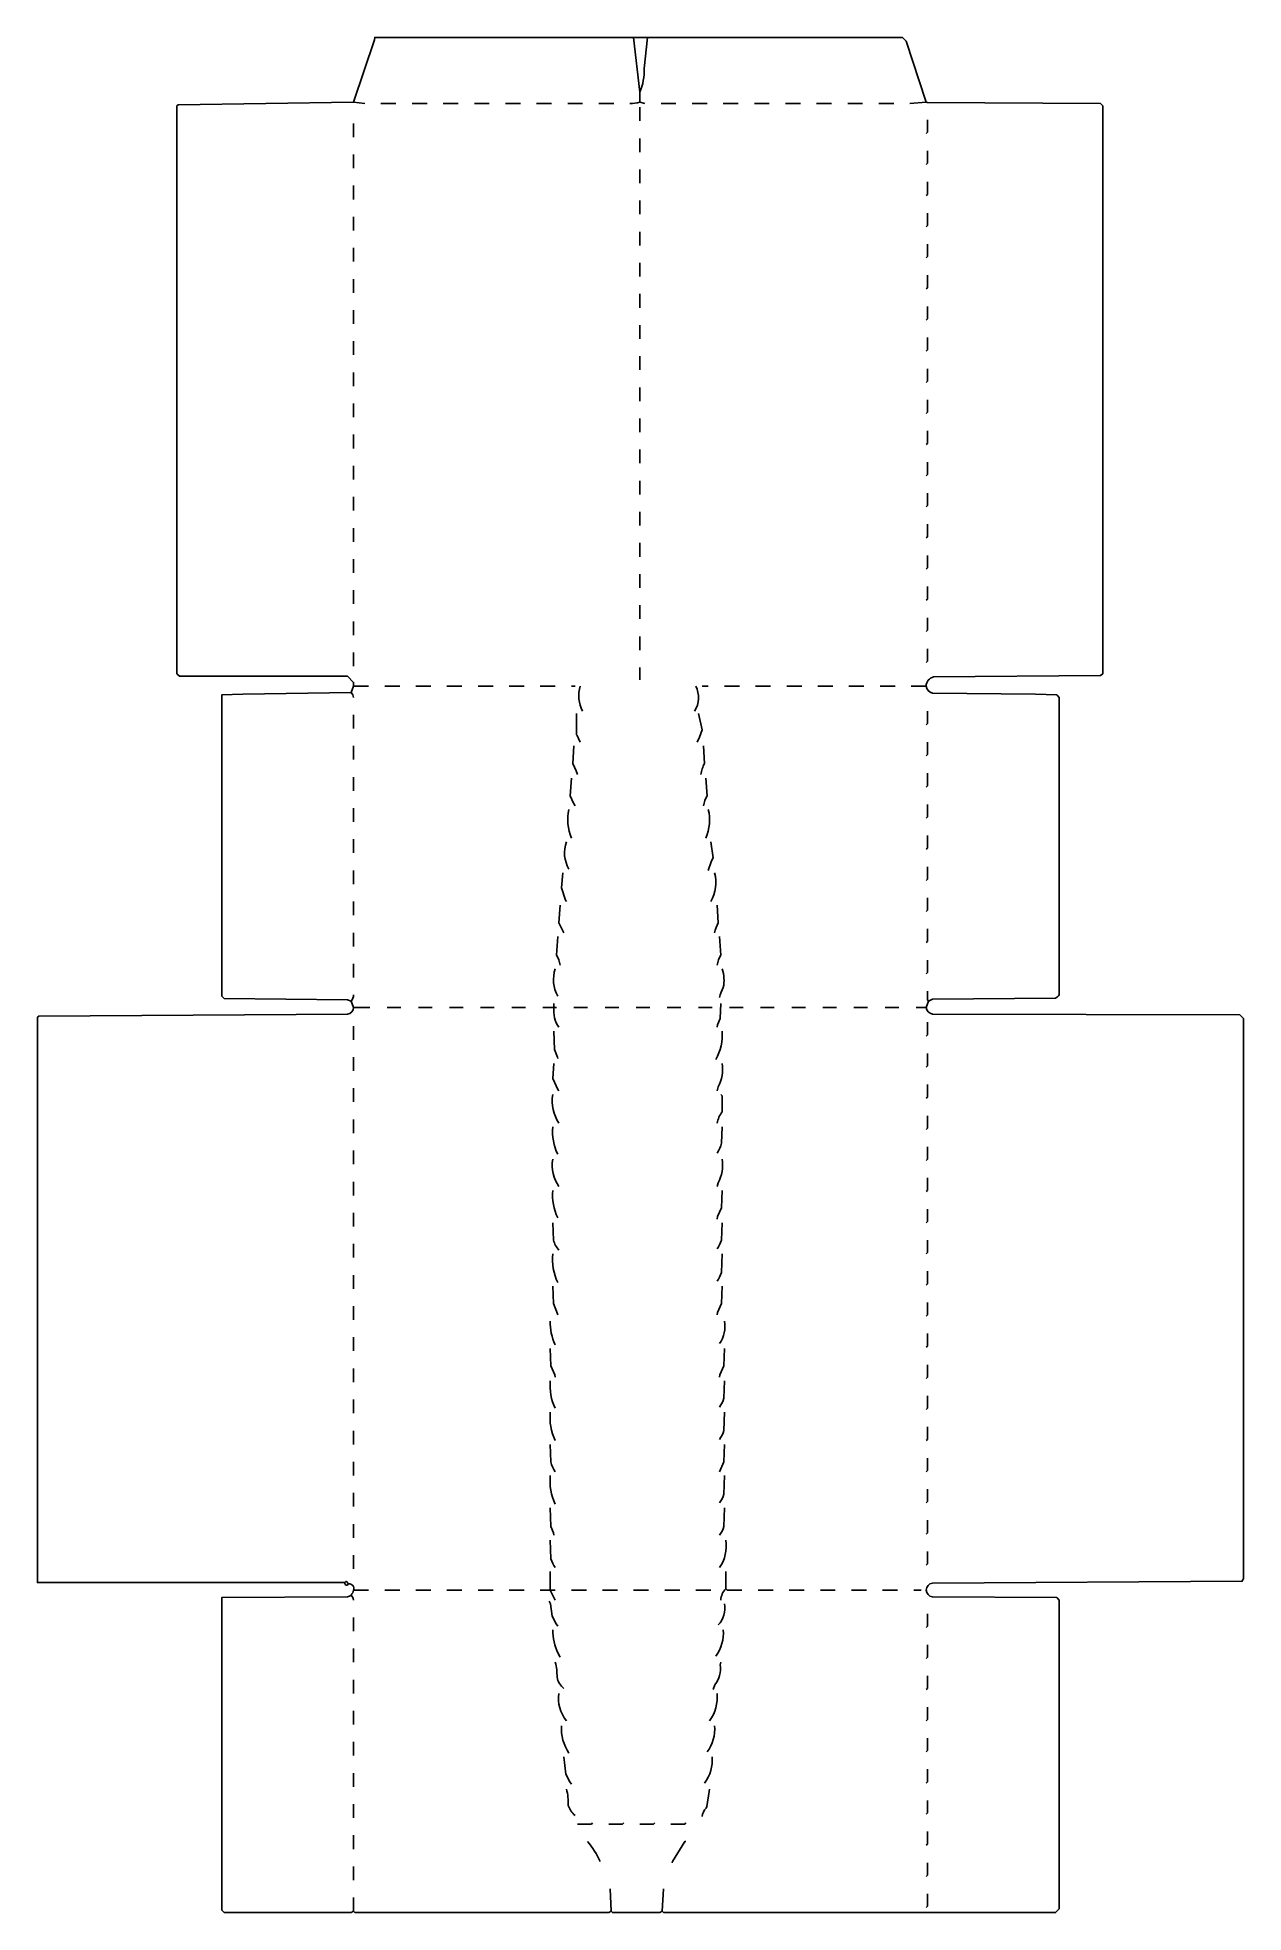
# Model space of a CAD drawing. Extents: x 50 to 1019, y 78 to 1584.
import ezdxf

# ---------------------------------------------------------------- set-up
doc = ezdxf.new("R2010")
doc.units = 0
doc.layers.get('0').update_dxf_attribs({"linetype": 'CONTINUOUS'})

msp = doc.modelspace()

# ---------------------------------------------------------------- linework, layer by layer
at = {"color": 250, "linetype": 'CONTINUOUS'}
for points in [[(304, 1532), (320.7, 1582.1), (321, 1584), (745, 1584), (748, 1581), (763.8, 1532.9), (764, 1532)], [(534, 1532), (534, 1540), (529, 1584)], [(302, 1058), (304, 1063), (304, 1066), (299, 1071), (164, 1071), (162, 1073), (162, 1529), (163, 1530), (304, 1532), (313, 1531)], [(326, 1531), (338, 1531)], [(351, 1531), (363, 1531)], [(376, 1531), (388, 1531)], [(401, 1531), (413, 1531)], [(426, 1531), (438, 1531)], [(451, 1531), (463, 1531)], [(476, 1531), (488, 1531)], [(501, 1531), (513, 1531)], [(534, 1517), (534, 1528)], [(551, 1531), (563, 1531)], [(576, 1531), (588, 1531)], [(601, 1531), (613, 1531)], [(626, 1531), (638, 1531)], [(651, 1531), (663, 1531)], [(676, 1531), (688, 1531)], [(701, 1531), (713, 1531)], [(726, 1531), (738, 1531)], [(534, 1492), (534, 1503)], [(534, 1467), (534, 1478)], [(534, 1442), (534, 1453)], [(534, 1417), (534, 1428)], [(534, 1392), (534, 1403)], [(534, 1367), (534, 1378)], [(534, 1342), (534, 1353)], [(534, 1317), (534, 1328)], [(534, 1292), (534, 1303)], [(534, 1267), (534, 1278)], [(534, 1242), (534, 1253)], [(534, 1217), (534, 1228)], [(534, 1192), (534, 1203)], [(534, 1167), (534, 1178)], [(534, 1142), (534, 1153)], [(534, 1117), (534, 1128)], [(534, 1092), (534, 1103)], [(534, 1068), (534, 1078)], [(304, 1063), (316, 1063)], [(329, 1063), (341, 1063)], [(354, 1063), (366, 1063)], [(379, 1063), (391, 1063)], [(404, 1063), (416, 1063)], [(429, 1063), (441, 1063)], [(454, 1063), (466, 1063)], [(479, 1063), (482, 1063)], [(584, 1063), (589, 1063)], [(602, 1063), (614, 1063)], [(627, 1063), (639, 1063)], [(652, 1063), (664, 1063)], [(677, 1063), (689, 1063)], [(702, 1063), (714, 1063)], [(727, 1063), (739, 1063)], [(752, 1063), (764, 1063)], [(580, 1018), (581.8, 1022.1), (584, 1028), (581, 1041)], [(484, 992), (482.7, 994.9), (480, 1001), (481, 1015)], [(482, 967), (480.8, 968.9), (478, 975), (479, 989)], [(475, 890), (474.3, 891.1), (471, 901), (472, 913)], [(473, 865), (471.8, 866.9), (469, 873), (470, 887)], [(304, 805), (317, 805)], [(331, 805), (342, 805)], [(356, 805), (367, 805)], [(381, 805), (392, 805)], [(406, 805), (417, 805)], [(431, 805), (442, 805)], [(456, 805), (465, 805), (467, 805)], [(481, 805), (492, 805)], [(506, 805), (517, 805)], [(531, 805), (542, 805)], [(556, 805), (567, 805)], [(581, 805), (592, 805)], [(596, 789), (596.3, 790.9), (598.541176, 796.035294), (599, 808)], [(606, 805), (617, 805)], [(631, 805), (642, 805)], [(656, 805), (667, 805)], [(681, 805), (692, 805)], [(706, 805), (717, 805)], [(731, 805), (742, 805)], [(756, 805), (764, 805)], [(596, 635), (596.3, 636.9), (599.535398, 644.030973), (600, 658)], [(468, 558), (467.8, 558.9), (464.464602, 567.030973), (464, 581)], [(596, 558), (596.3, 559.9), (599.535398, 567.030973), (600, 581)], [(466, 508), (465.7, 509.9), (462.464602, 517.030973), (462, 531)], [(598, 508), (598.3, 509.9), (601.535398, 517.030973), (602, 531)], [(598, 432), (601.535398, 440.030973), (602, 454)], [(304, 337), (316, 337)], [(329, 337), (341, 337)], [(354, 337), (366, 337)], [(379, 337), (391, 337)], [(404, 337), (416, 337)], [(429, 337), (441, 337)], [(454, 337), (462, 337), (466, 337)], [(479, 337), (491, 337)], [(504, 337), (516, 337)], [(529, 337), (541, 337)], [(554, 337), (566, 337)], [(579, 337), (591, 337)], [(616, 337), (604, 337), (603, 338)], [(629, 337), (641, 337)], [(654, 337), (666, 337)], [(679, 337), (691, 337)], [(704, 337), (716, 337)], [(729, 337), (741, 337)], [(754, 337), (760, 337)], [(468, 308), (466.769231, 309.846154), (463.45082, 316.040984), (462.189189, 325.864865), (461, 328)], [(479, 181), (477.8, 182.9), (474.445545, 189.044554), (473, 203)], [(560, 118), (560.2, 118.9), (570, 135), (571, 135)], [(511, 79), (510, 97)]]:
    msp.add_lwpolyline(points, dxfattribs=at)
for points in [[(534, 1540, 0.104074), (537.569231, 1559.053846), (540, 1584)], [(304, 1054, 0.120666), (302, 1058), (214.973846, 1056.470769), (198, 1056), (198, 814), (200, 812), (298.980598, 811.020186), (302, 810), (304, 805, -0.353552), (298.997992, 799.497976), (51, 798), (50, 797), (50, 343), (297, 343), (298, 344), (300, 342, -0.542686), (304, 337, -0.120666), (302, 333, -0.141233), (298.995147, 331.49505), (198, 331), (198, 80), (200, 78), (302, 78), (304, 79), (305, 78), (509, 78), (511, 79), (512, 78), (550, 78), (552, 79), (553, 78), (868, 78), (871, 81), (871, 329), (869, 331), (769.004901, 331.495001, -0.888407), (769.001992, 342.502008), (1017.991968, 343.999935), (1018.3, 344.9), (1019, 346), (1019, 796), (1016, 799), (769.002008, 799.497976, -0.319139), (764, 805), (766, 810), (769.00495, 811.505049), (867.99505, 812.494951, 0.113356), (871, 815), (871, 1054), (869, 1056), (851.994119, 1056.506022), (769.005881, 1057.493978, -0.318661), (764, 1063, -0.33122), (770.003676, 1070.503731), (903.996324, 1071.496269), (906, 1073), (906, 1529), (904, 1531), (764.9, 1531.8), (764, 1532), (751, 1531)], [(526, 1531, 0.078333), (534, 1532), (538, 1531)], [(488, 1043, -0.19716), (486, 1063)], [(578, 1043, 0.257125), (579, 1063)], [(486, 1018), (484.7, 1020.9, 0.089945), (483, 1024), (483, 1041)], [(583, 992, -0.094711), (586, 1001), (585, 1015)], [(585, 967, -0.066665), (588, 975), (587, 989)], [(479, 941, -0.159772), (477, 964)], [(587, 941, 0.159772), (589, 964)], [(477, 916, -0.225205), (475, 938)], [(589, 915), (591.3, 921.9, -0.089945), (593, 925), (591, 938)], [(591, 890, 0.202521), (594, 913)], [(594, 865, -0.066665), (597, 873), (596, 887)], [(470, 839, 0.066665), (467, 847), (468, 862)], [(596, 839, -0.066665), (599, 847), (598, 862)], [(468, 814, -0.209988), (466, 836)], [(598, 813, -0.066665), (601, 821, 0.145114), (600, 836)], [(469, 789, -0.193525), (465, 805), (465, 808)], [(469, 712, -0.196348), (464, 735)], [(596, 712, -0.099319), (600, 721), (600, 734), (599, 735)], [(468, 687, -0.133612), (464, 709)], [(596, 688, 0.106881), (599.538071, 696.032995), (600, 709)], [(469, 661, -0.202544), (464, 683)], [(596, 661), (596.8, 664.1, 0.177999), (600, 683)], [(468, 636, -0.135675), (464, 658)], [(469, 610, -0.102686), (464.464602, 618.030973), (464, 632)], [(596, 611, 0.070288), (599.535398, 618.030973), (600, 632)], [(468, 584, -0.139236), (464, 607)], [(596, 585, 0.070522), (599.533074, 592.029183), (600, 607)], [(466, 534, -0.122128), (462, 553)], [(598, 535, 0.203752), (602, 553)], [(466, 483, -0.135675), (462, 505)], [(598, 484, 0.070288), (601.535398, 491.030973), (602, 505)], [(466, 457, -0.139236), (462, 480)], [(598, 458, 0.070522), (601.533074, 465.029183), (602, 480)], [(466, 432, -0.107102), (462.464602, 440.030973), (462, 454)], [(466, 406, -0.139236), (462, 429)], [(598, 407, 0.070522), (601.533074, 414.029183), (602, 429)], [(598, 381, 0.070522), (601.533074, 388.029183), (602, 403)], [(304, 329, 0.120666), (302, 333)], [(597, 309, 0.240935), (602, 326)], [(470, 283), (468.230769, 286.153846, -0.117648), (464, 305)], [(595, 284, 0.187823), (601, 305)], [(473, 258, -0.192895), (467.45082, 267.040984, 0.071422), (466, 279)], [(593, 257), (594.2, 260.9, 0.210779), (598.45082, 276.959016), (599, 279)], [(475, 232, -0.216681), (469, 254)], [(590, 232, 0.18672), (596, 254)], [(477, 206, -0.16116), (471, 228)], [(588, 207, 0.188486), (594, 228)], [(586, 182, 0.187983), (592, 203)], [(482, 156, -0.157363), (476.455172, 164.037931, 0.075442), (475, 177)], [(584, 155, -0.142215), (587.2, 161.9), (587.8, 163.1), (589.7, 175.1), (590, 177)], [(502, 119, 0.067289), (492, 135)]]:
    msp.add_lwpolyline(points, format="xyb", dxfattribs=at)
at = {"color": 251, "linetype": 'CONTINUOUS'}
for points in [[(304, 1504), (304, 1515)], [(304, 1479), (304, 1490)], [(304, 1454), (304, 1465)], [(304, 1429), (304, 1440)], [(304, 1404), (304, 1415)], [(304, 1379), (304, 1390)], [(304, 1354), (304, 1365)], [(304, 1329), (304, 1340)], [(304, 1304), (304, 1315)], [(304, 1279), (304, 1290)], [(304, 1254), (304, 1265)], [(304, 1229), (304, 1240)], [(304, 1204), (304, 1215)], [(304, 1179), (304, 1190)], [(304, 1154), (304, 1165)], [(304, 1129), (304, 1140)], [(304, 1104), (304, 1115)], [(304, 1079), (304, 1090)], [(304, 1029), (304, 1040)], [(304, 1004), (304, 1015)], [(304, 979), (304, 990)], [(304, 954), (304, 965)], [(304, 929), (304, 940)], [(304, 904), (304, 915)], [(304, 879), (304, 890)], [(304, 854), (304, 865)], [(304, 829), (304, 840)], [(766, 810), (765, 811), (765, 818)], [(304, 779), (304, 790)], [(468, 764), (467.8, 764.9), (465.466926, 771.029183), (465, 786)], [(304, 754), (304, 765)], [(304, 729), (304, 740)], [(304, 704), (304, 715)], [(304, 679), (304, 690)], [(304, 654), (304, 665)], [(304, 629), (304, 640)], [(304, 604), (304, 615)], [(304, 579), (304, 590)], [(304, 554), (304, 565)], [(304, 529), (304, 540)], [(304, 504), (304, 515)], [(304, 479), (304, 490)], [(304, 454), (304, 465)], [(304, 429), (304, 440)], [(304, 404), (304, 415)], [(465, 381), (464.7, 382.9), (462.466926, 388.029183), (462, 403)], [(304, 379), (304, 390)], [(304, 354), (304, 365)], [(466, 329), (462, 337), (462, 352)], [(304, 304), (304, 315)], [(304, 279), (304, 290)], [(304, 254), (304, 265)], [(304, 229), (304, 240)], [(304, 204), (304, 215)], [(304, 179), (304, 190)], [(304, 154), (304, 165)], [(304, 129), (304, 140)], [(304, 104), (304, 115)], [(552, 79), (553, 97)], [(304, 79), (304, 90)]]:
    msp.add_lwpolyline(points, dxfattribs=at)
at = {"color": 252, "linetype": 'CONTINUOUS'}
for points in [[(764, 1507), (765, 1508), (765, 1518)], [(764, 1482), (765, 1483), (765, 1493)], [(764, 1457), (765, 1458), (765, 1468)], [(764, 1432), (765, 1433), (765, 1443)], [(764, 1407), (765, 1408), (765, 1418)], [(764, 1382), (765, 1383), (765, 1393)], [(764, 1357), (765, 1358), (765, 1368)], [(764, 1332), (765, 1333), (765, 1343)], [(764, 1307), (765, 1308), (765, 1318)], [(764, 1282), (765, 1283), (765, 1293)], [(764, 1257), (765, 1258), (765, 1268)], [(764, 1232), (765, 1233), (765, 1243)], [(764, 1207), (765, 1208), (765, 1218)], [(764, 1182), (765, 1183), (765, 1193)], [(764, 1157), (765, 1158), (765, 1168)], [(764, 1132), (765, 1133), (765, 1143)], [(764, 1107), (765, 1108), (765, 1118)], [(764, 1082), (765, 1083), (765, 1093)], [(764, 1032), (765, 1033), (765, 1043)], [(764, 1007), (765, 1008), (765, 1018)], [(764, 982), (765, 983), (765, 993)], [(764, 957), (765, 958), (765, 968)], [(764, 932), (765, 933), (765, 943)], [(764, 907), (765, 908), (765, 918)], [(764, 882), (765, 883), (765, 893)], [(764, 857), (765, 858), (765, 868)], [(764, 832), (765, 833), (765, 843)], [(764, 782), (765, 783), (765, 793)], [(764, 757), (765, 758), (765, 768)], [(764, 732), (765, 733), (765, 743)], [(764, 707), (765, 708), (765, 718)], [(764, 682), (765, 683), (765, 693)], [(764, 657), (765, 658), (765, 668)], [(764, 632), (765, 633), (765, 643)], [(764, 607), (765, 608), (765, 618)], [(764, 582), (765, 583), (765, 593)], [(764, 557), (765, 558), (765, 568)], [(764, 532), (765, 533), (765, 543)], [(764, 507), (765, 508), (765, 518)], [(764, 482), (765, 483), (765, 493)], [(764, 457), (765, 458), (765, 468)], [(764, 432), (765, 433), (765, 443)], [(764, 407), (765, 408), (765, 418)], [(764, 382), (765, 383), (765, 393)], [(764, 357), (765, 358), (765, 368)], [(764, 307), (765, 308), (765, 318)], [(764, 282), (765, 283), (765, 293)], [(764, 257), (765, 258), (765, 268)], [(764, 232), (765, 233), (765, 243)], [(764, 207), (765, 208), (765, 218)], [(764, 182), (765, 183), (765, 193)], [(764, 157), (765, 158), (765, 168)], [(484, 149), (495, 149), (496, 150)], [(509, 149), (520, 149), (521, 150)], [(534, 149), (545, 149), (546, 150)], [(559, 149), (570, 149), (571, 150)], [(764, 132), (765, 133), (765, 143)], [(764, 107), (765, 108), (765, 118)], [(764, 82), (765, 83), (765, 93)]]:
    msp.add_lwpolyline(points, dxfattribs=at)
at = {"color": 37, "linetype": 'CONTINUOUS'}
for points in [[(302, 810, 0.165541), (304, 815)], [(300, 342, -1), (297, 343)]]:
    msp.add_lwpolyline(points, format="xyb", dxfattribs=at)
at = {"color": 251, "linetype": 'CONTINUOUS'}
for points in [[(595, 763, 0.1469), (600, 786)], [(596, 738), (596.8, 741.1, 0.177999), (600, 760)], [(466, 355, -0.070522), (462.466926, 362.029183), (462, 377)], [(598, 355, 0.195437), (603, 377)], [(599, 329, -0.174538), (603, 338), (603, 352)]]:
    msp.add_lwpolyline(points, format="xyb", dxfattribs=at)
at = {"color": 37, "linetype": 'CONTINUOUS'}
msp.add_lwpolyline([(469, 738), (468.2, 739.1), (464, 748), (465, 760)], dxfattribs=at)

doc.saveas('drawing.dxf')
